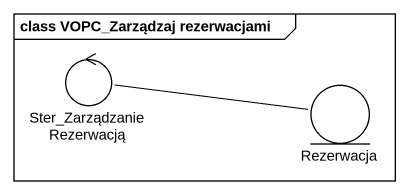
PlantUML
@startuml
mainframe class VOPC_Zarządzaj rezerwacjami
control Ster_ZarządzanieRezerwacją
entity Rezerwacja
Rezerwacja -left- Ster_ZarządzanieRezerwacją
@enduml
